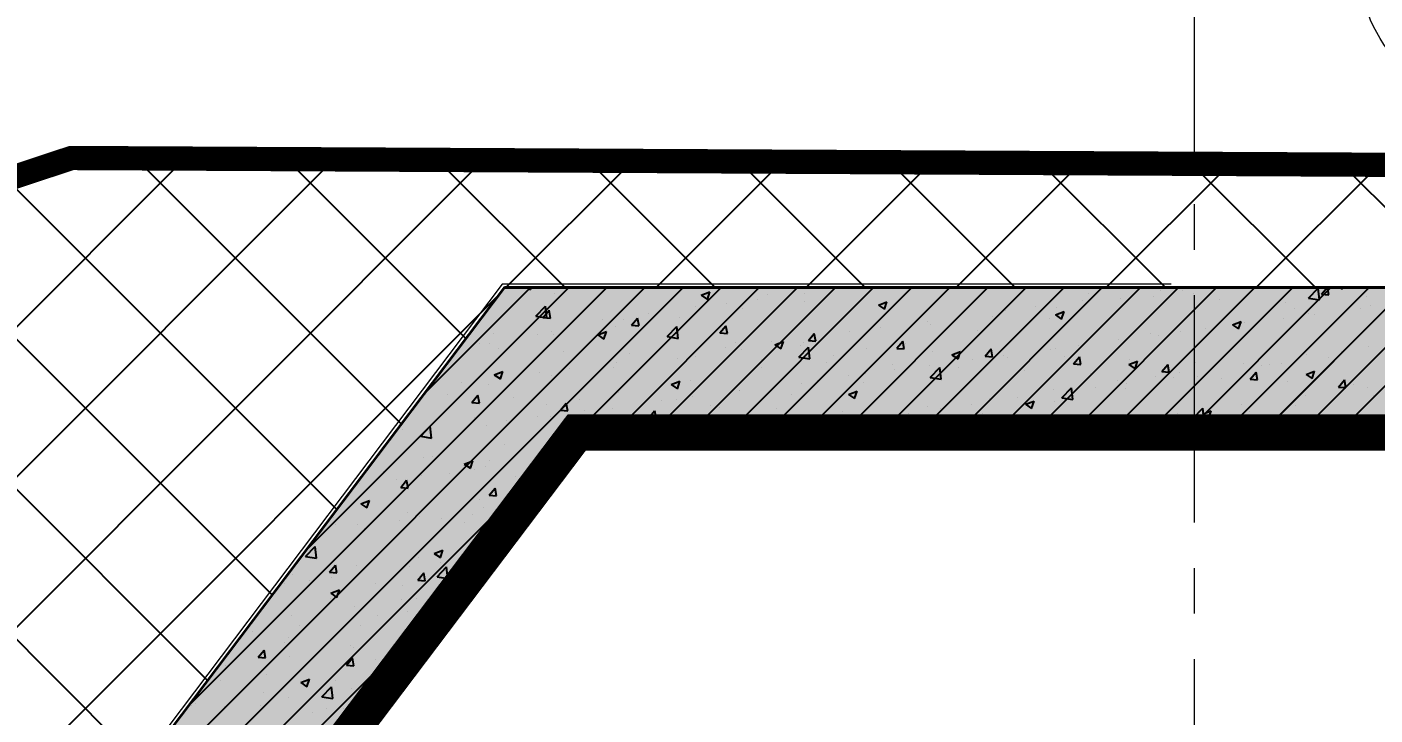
# Model space of a CAD drawing. Header units: millimetres. Extents: x -346728 to 1320345, y -537202 to -385966.
# Drawn here: x 358496 to 369613, y -413669 to -407998 of the extents above; entities that cross this region are included whole.
import ezdxf
from ezdxf.enums import TextEntityAlignment as Align
from ezdxf.xclip import XClip

# ---------------------------------------------------------------- set-up
doc = ezdxf.new("R2010")
doc.units = ezdxf.units.MM
doc.header["$LTSCALE"] = 100
doc.header["$XCLIPFRAME"] = 2
doc.set_wipeout_variables(frame=1)
for name, pattern in [('DASHED2', [0.375, 0.25, -0.125]), ('HIDDEN', [9.525, 6.35, -3.175]), ('X1326_GLB$0$CENTER', [2, 1.25, -0.25, 0.25, -0.25])]:
    doc.linetypes.add(name, pattern=pattern)
for name, color, linetype, lineweight in [('0 T KY HIEU', 7, 'Continuous', 9), ('0 T TEXT', 7, 'Continuous', 13), ('L.DUONG', 234, 'Continuous', 15), ('X1326_GLB$0$A-tim', 8, 'X1326_GLB$0$CENTER', 9)]:
    doc.layers.add(name, color=color, linetype=linetype, lineweight=lineweight)
for name, color, linetype in [('DM', 8, 'Continuous'), ('hach', 253, 'Continuous'), ('W2', 4, 'Continuous'), ('XR_1326_csPL$0$hach', 253, 'Continuous'), ('XR_1326_csPL$0$W2', 4, 'Continuous')]:
    doc.layers.add(name, color=color, linetype=linetype)
doc.styles.add('VNI-HELSE-CONDENSE', font='VHELVCN.TTF')
doc.linetypes.add('FENCELINE2', pattern='A,0.25,-0.1,[132,ltypeshp.shx,S=0.1,R=0,X=-0.1,Y=0],-0.1,1', length=1.45)

# ---------------------------------------------------------------- blocks, each defined once
blk = doc.blocks.new('LVL-KHUNGTEN')
blk.add_lwpolyline([(61072.9, 41092.8), (119123.5, 41092.8), (119123.5, 61.9), (61072.9, 61.9)], close=True)
blk = doc.blocks.new('mb duong hh')
at = {"layer": '0 T TEXT', "color": 8, "linetype": 'DASHED2', "ltscale": 300}
blk.add_lwpolyline([(75940, 34596), (80501, 41668), (80491, 88861), (75484, 93868), (-20031, 93860), (-33610, 75885), (-26182, 55955), (-6300, 2612), (0, 0)], close=True, dxfattribs=at)
blk = doc.blocks.new('T STT')
at = {"color": 7, "linetype": 'Continuous'}
blk.add_wipeout([(376643.7, 277984.1), (376755.9, 277976.2), (376878.7, 277948.8), (377024.5, 277887.7), (377155.7, 277798.8), (377265.6, 277687.4), (377334.3, 277588), (377397.7, 277451.4), (377432.6, 277317.1), (377443.7, 277184.1), (377432.5, 277050.8), (377404, 276935.1), (377364.8, 276837.6), (377294.2, 276718.4), (377202.6, 276611.8), (377121.8, 276542.7), (377010.9, 276473.4), (376887.8, 276422.3), (376741.1, 276390.1), (376643.7, 276384.1), (376531.6, 276392), (376392.4, 276424.6), (376244.6, 276490.8), (376127.4, 276573.1), (376049.1, 276649), (375987, 276727.3), (375927.4, 276827.9), (375875.7, 276960.2), (375852.6, 277065.4), (375843.7, 277184.1), (375850, 277284.4), (375876.6, 277411.2), (375908.4, 277499.2), (375963.6, 277605.5), (376039.8, 277708.9), (376130.3, 277797.7), (376215.5, 277859.9), (376312.8, 277912.5), (376425.6, 277953.8), (376556.9, 277979.4)], dxfattribs=at)
at = {"layer": '0 T KY HIEU', "color": 7}
blk.add_circle((376643.7, 277184.1), 800, dxfattribs=at)
at = {"layer": '0 T TEXT', "color": 7, "style": 'VNI-HELSE-CONDENSE'}
blk.add_attdef('0', text='', height=750, dxfattribs=at).set_placement((376643.7, 277184.1), align=Align.MIDDLE_CENTER)
blk = doc.blocks.new('MB HANG RAO TAM')
h = blk.add_hatch()
h.set_pattern_fill('ANSI37', color=8, scale=7000, style=0)
h.set_pattern_definition([(45, (527887.4, 631399.9), (-618.7184, 618.7184), []), (135, (527887.4, 631399.9), (-618.7184, -618.7184), [])])
h.paths.add_polyline_path([(89794, 74797), (94796, 69797), (94804, 22611), (90246, 15544), (52523, -1634), (34324, -9922), (14325, -19029), (8025, -16417), (-19267, 56832), (-5688, 74797), (41806, 74797), (65797, 74797)], flags=16)
h.paths.add_polyline_path([(-17293, 40146), (-15160, 40938), (-12777, 34516), (-15127, 33730), (-10493, 20001), (4784, -19373), (12548, -21453), (91490, 14752), (95488, 20874), (95620, 46027), (95770, 74597), (91825, 78101), (52350, 76926), (14008, 75822), (-9259, 75871), (-23844, 71027), (-24251, 60760)])
at = {"layer": 'L.DUONG', "color": 94, "linetype": 'FENCELINE2', "ltscale": 25, "const_width": 200, "elevation": 7850}
blk.add_lwpolyline([(-15198, 33706), (-12777, 34516), (-15160, 40938), (-17346, 40127), (-24251, 60760), (-23844, 71027), (-9259, 75871), (5427, 75795), (5898, 75797)], dxfattribs=at)
at = {"layer": 'XR_1326_csPL$0$W2', "color": 7, "ltscale": 0.5, "elevation": 0}
blk.add_lwpolyline([(8025, -16417), (14325, -19029), (90246, 15544), (94804, 22611), (94796, 69797), (89794, 74797), (-5688, 74797), (-19267, 56832)], close=True, dxfattribs=at)
ref = blk.add_blockref('T STT', (-556229, -333752, -2472), dxfattribs=dict(xscale=1.483571909629973, yscale=1.483571909629973, zscale=1.483571909629973))
ref.add_attrib('0', '8', dxfattribs={"layer": '0 T TEXT', "color": 7, "height": 1150, "style": 'VNI-HELSE-CONDENSE'}).set_placement((2549, 77471, -2472), align=Align.MIDDLE_CENTER)

msp = doc.modelspace()

# ---------------------------------------------------------------- hatches: boundary and pattern name
at = {"layer": 'hach'}
h = msp.add_hatch(dxfattribs=at)
h.set_pattern_fill('ANSI31', color=256, scale=70)
h.set_pattern_definition([(45, (342151.22, -508591.22), (-157.15448, 157.15448), [])])
h.paths.add_polyline_path([(362433.4, -410142.2), (348853.9, -428107.5), (376146.7, -501359), (382446.8, -503970.9), (458369.1, -469396.6), (462927.9, -462329.4), (462919.8, -415142.7), (457917.8, -410142.2)])
h.paths.add_polyline_path([(363030.6, -411342.2), (350208.3, -428305.7), (377088.8, -500450.6), (382424.3, -502662.6), (457551.5, -468450.4), (461727.8, -461976.1), (461719.7, -415639.4), (457420.9, -411342.2)], flags=16)
h = msp.add_hatch(dxfattribs=at)
h.set_pattern_fill('AR-CONC', color=256, scale=4)
h.set_pattern_definition([(50, (342151.2, -508591.2), (728.7387, -63.7563), [76.2, -838.2]), (355, (342151.2, -508591.2), (-140.9737, 764.2274), [60.96, -670.5623]), (100.45144, (342211.95, -508596.54), (587.765, 700.471), [64.76, -712.361]), (46.1842, (342151.2, -508388), (1084.316, -168.1693), [114.3, -1257.3]), (96.63556, (342241.6, -508402), (949.6165, 989.7045), [97.14, -1068.5424]), (351.18415, (342151.2, -508388), (949.6165, 989.7045), [91.44, -1005.839]), (21, (342252.8, -508438.8), (606.4576, -409.0608), [76.2, -838.2]), (326, (342252.8, -508438.8), (247.208, 736.752), [60.96, -670.56]), (71.45144, (342303.36, -508472.9), (853.6657, 327.691), [64.76, -712.3598]), (37.5, (342151.22, -508591.22), (12.3544, 338.22016), [0, -662.432, 0, -680.72, 0, -673.1]), (7.5, (342151.22, -508591.22), (267.27865, 400.7223), [0, -388.112, 0, -647.192, 0, -256.54]), (327.5, (341924.65, -508591.22), (542.3624, -22.91498), [0, -254, 0, -792.48, 0, -1051.56]), (317.5, (341823.05, -508591.2), (592.5167, 101.706), [0, -330.2, 0, -526.288, 0, -746.76])])
h.paths.add_polyline_path([(362433.4, -410142.2), (348853.9, -428107.5), (376146.7, -501359), (382446.8, -503970.9), (458369.1, -469396.6), (462927.9, -462329.4), (462919.8, -415142.7), (457917.8, -410142.2)])
h.paths.add_polyline_path([(363030.6, -411342.2), (350208.3, -428305.7), (377088.8, -500450.6), (382424.3, -502662.6), (457551.5, -468450.4), (461727.8, -461976.1), (461719.7, -415639.4), (457420.9, -411342.2)], flags=16)

# ---------------------------------------------------------------- linework, layer by layer
at = {"layer": 'W2', "ltscale": 0.5, "elevation": -1404.9}
for points in [[(362433.4, -410142.2), (348853.9, -428107.5), (376146.7, -501359), (382446.8, -503970.9), (458369.1, -469396.6), (462927.9, -462329.4), (462919.6, -415142.1), (457917.8, -410142.2)], [(363030.6, -411342.2), (350208.3, -428305.7), (377088.8, -500450.6), (382424.3, -502662.6), (457551.5, -468450.4), (461727.8, -461976.1), (461719.7, -415639.4), (457420.9, -411342.2)]]:
    msp.add_lwpolyline(points, close=True, dxfattribs=at)
at = {"layer": 'X1326_GLB$0$A-tim', "ltscale": 15}
msp.add_line((368121.2, -398208.6, -1404.9), (368121.2, -512162.7, -1404.9), dxfattribs=at)
at = {"layer": 'XR_1326_csPL$0$hach', "color": 250}
for p, q in [((356891.7, -417473.6, -1404.9), (364223.2, -410142.2, -1404.9)), ((357864.9, -416186.2, -1404.9), (363908.9, -410142.2, -1404.9)), ((358838, -414898.7, -1404.9), (363594.6, -410142.2, -1404.9)), ((359811.2, -413611.2, -1404.9), (363280.3, -410142.2, -1404.9)), ((360784.4, -412323.8, -1404.9), (362966, -410142.2, -1404.9)), ((361757.5, -411036.3, -1404.9), (362651.7, -410142.2, -1404.9)), ((362433.7, -410151.6, -1404.9), (362433.7, -410151.6, -1404.9)), ((362618.5, -410142.2, -1404.9), (362647.4, -410161.6, -1404.9)), ((362647.4, -410161.6, -1404.9), (362653.9, -410142.2, -1404.9)), ((362847.8, -410196.4, -1404.9), (362847.8, -410196.4, -1404.9)), ((363337.5, -411342.2, -1404.9), (364537.5, -410142.2, -1404.9)), ((363651.8, -411342.2, -1404.9), (364851.8, -410142.2, -1404.9)), ((363966.1, -411342.2, -1404.9), (365166.1, -410142.2, -1404.9)), ((364057, -410208.9, -1404.9), (364128.1, -410181.5, -1404.9)), ((364057, -410208.9, -1404.9), (364107.5, -410243, -1404.9)), ((364107.5, -410243, -1404.9), (364128.1, -410181.6, -1404.9)), ((364280.4, -411342.2, -1404.9), (365480.4, -410142.2, -1404.9)), ((364594.8, -411342.2, -1404.9), (365794.8, -410142.2, -1404.9)), ((364599.3, -410202, -1404.9), (364599.3, -410202, -1404.9)), ((364906.4, -410191, -1404.9), (364906.4, -410191, -1404.9)), ((364909.1, -411342.2, -1404.9), (366109.1, -410142.2, -1404.9)), ((365223.4, -411342.2, -1404.9), (366423.4, -410142.2, -1404.9)), ((365438.8, -410180.6, -1404.9), (365438.8, -410180.6, -1404.9)), ((365537.7, -411342.2, -1404.9), (366737.7, -410142.2, -1404.9)), ((365852, -411342.2, -1404.9), (367052, -410142.2, -1404.9)), ((366161.6, -410151.3, -1404.9), (366161.6, -410151.3, -1404.9)), ((366166.3, -411342.2, -1404.9), (367366.3, -410142.2, -1404.9)), ((366480.6, -411342.2, -1404.9), (367680.6, -410142.2, -1404.9)), ((366704, -410174.2, -1404.9), (366704, -410174.2, -1404.9)), ((366794.9, -411342.2, -1404.9), (367994.9, -410142.2, -1404.9)), ((367109.2, -411342.2, -1404.9), (368309.2, -410142.2, -1404.9)), ((367246.3, -410197.1, -1404.9), (367246.3, -410197.1, -1404.9)), ((367423.5, -411342.2, -1404.9), (368623.5, -410142.2, -1404.9)), ((367737.8, -411342.2, -1404.9), (368937.8, -410142.2, -1404.9)), ((367842.4, -410170, -1404.9), (367842.4, -410170, -1404.9)), ((368023.9, -410169.5, -1404.9), (368023.9, -410169.5, -1404.9)), ((368052.2, -411342.2, -1404.9), (369252.2, -410142.2, -1404.9)), ((368112.4, -410198, -1404.9), (368112.4, -410198, -1404.9)), ((368366.5, -411342.2, -1404.9), (369566.5, -410142.2, -1404.9)), ((368494.1, -410142.2, -1404.9), (368503.3, -410143, -1404.9)), ((368503.4, -410142.9, -1404.9), (368503.3, -410142.2, -1404.9)), ((368680.8, -411342.2, -1404.9), (369880.8, -410142.2, -1404.9)), ((368995.1, -411342.2, -1404.9), (370195.1, -410142.2, -1404.9)), ((369063.6, -410233.5, -1404.9), (369142.8, -410151, -1404.9)), ((369154, -410247.5, -1404.9), (369142.8, -410151, -1404.9)), ((369171.3, -410201.4, -1404.9), (369220.3, -410143, -1404.9)), ((369171.3, -410201.4, -1404.9), (369232, -410206.7, -1404.9)), ((369232.2, -410206.7, -1404.9), (369220.4, -410143, -1404.9)), ((369309.4, -411342.2, -1404.9), (370509.4, -410142.2, -1404.9)), ((369315.9, -410142.2, -1404.9), (369341.5, -410159.4, -1404.9)), ((369341.6, -410159.4, -1404.9), (369347.4, -410142.2, -1404.9)), ((362692.4, -410382.3, -1404.9), (362771.6, -410299.9, -1404.9)), ((362782.8, -410396.3, -1404.9), (362771.6, -410299.9, -1404.9)), ((364006.8, -410303.7, -1404.9), (364006.8, -410303.7, -1404.9)), ((364267.3, -410275.1, -1404.9), (364267.3, -410275.1, -1404.9)), ((364398, -410321.8, -1404.9), (364398, -410321.8, -1404.9)), ((364521.6, -410241.6, -1404.9), (364521.6, -410241.6, -1404.9)), ((364911.2, -410256.8, -1404.9), (364911.2, -410256.8, -1404.9)), ((365517.1, -410290.2, -1404.9), (365588.3, -410262.9, -1404.9)), ((365517.1, -410290.3, -1404.9), (365567.6, -410324.4, -1404.9)), ((365567.6, -410324.4, -1404.9), (365588.2, -410263, -1404.9)), ((366815.9, -410305.1, -1404.9), (366815.9, -410305.1, -1404.9)), ((366989, -410306.1, -1404.9), (366989, -410306.1, -1404.9)), ((367200.7, -410254.4, -1404.9), (367200.7, -410254.4, -1404.9)), ((367510.7, -410234.6, -1404.9), (367510.7, -410234.6, -1404.9)), ((367519.9, -410299.7, -1404.9), (367519.9, -410299.7, -1404.9)), ((367788.7, -410220, -1404.9), (367788.7, -410220, -1404.9)), ((368331.1, -410242.9, -1404.9), (368331.1, -410242.9, -1404.9)), ((368873.4, -410265.8, -1404.9), (368873.4, -410265.8, -1404.9)), ((368948.4, -410319.3, -1404.9), (368948.4, -410319.3, -1404.9)), ((369063.7, -410233.5, -1404.9), (369154, -410247.6, -1404.9)), ((369415.8, -410288.7, -1404.9), (369415.8, -410288.7, -1404.9)), ((369495, -410317.9, -1404.9), (369495, -410317.9, -1404.9)), ((369540.9, -410217.6, -1404.9), (369540.9, -410217.6, -1404.9)), ((369574.1, -410295, -1404.9), (369574.1, -410295, -1404.9)), ((362692.5, -410382.4, -1404.9), (362782.8, -410396.4, -1404.9)), ((362753.6, -410391.8, -1404.9), (362802.6, -410333.5, -1404.9)), ((362753.6, -410391.8, -1404.9), (362814.3, -410397.1, -1404.9)), ((362814.5, -410397.1, -1404.9), (362802.8, -410333.4, -1404.9)), ((363240.8, -410410.2, -1404.9), (363240.8, -410410.2, -1404.9)), ((363414.2, -410405.4, -1404.9), (363414.2, -410405.4, -1404.9)), ((363482.3, -410455.6, -1404.9), (363531.3, -410397.2, -1404.9)), ((363543.2, -410460.9, -1404.9), (363531.5, -410397.2, -1404.9)), ((363625.6, -410359.6, -1404.9), (363625.6, -410359.6, -1404.9)), ((363876.3, -410393.4, -1404.9), (363876.3, -410393.4, -1404.9)), ((365919.9, -410423.1, -1404.9), (365919.9, -410423.1, -1404.9)), ((366461.3, -410382.3, -1404.9), (366461.3, -410382.3, -1404.9)), ((366561.6, -410338.6, -1404.9), (366561.6, -410338.6, -1404.9)), ((366927.4, -410401.4, -1404.9), (366927.4, -410401.4, -1404.9)), ((366977.2, -410371.7, -1404.9), (367027.8, -410405.8, -1404.9)), ((366977.3, -410371.6, -1404.9), (367048.4, -410344.3, -1404.9)), ((367027.8, -410405.8, -1404.9), (367048.4, -410344.4, -1404.9)), ((368355.9, -410421, -1404.9), (368355.9, -410421, -1404.9)), ((368437.4, -410453, -1404.9), (368508.5, -410425.7, -1404.9)), ((368487.9, -410487.1, -1404.9), (368508.5, -410425.7, -1404.9)), ((368539.2, -410431.6, -1404.9), (368539.2, -410431.6, -1404.9)), ((368855.9, -410402.1, -1404.9), (368855.9, -410402.1, -1404.9)), ((369060.9, -410360, -1404.9), (369060.9, -410360, -1404.9)), ((369110.3, -410368.6, -1404.9), (369110.3, -410368.6, -1404.9)), ((362167.2, -410510, -1404.9), (362167.2, -410510, -1404.9)), ((362344.8, -410528.2, -1404.9), (362344.8, -410528.2, -1404.9)), ((362709.6, -410532.9, -1404.9), (362709.6, -410532.9, -1404.9)), ((362821.7, -410507.1, -1404.9), (362821.7, -410507.1, -1404.9)), ((362835.4, -410534.6, -1404.9), (362835.4, -410534.6, -1404.9)), ((362986.5, -410443.7, -1404.9), (362986.5, -410443.7, -1404.9)), ((363203.3, -410536.5, -1404.9), (363274.5, -410509.2, -1404.9)), ((363203.3, -410536.6, -1404.9), (363253.8, -410570.7, -1404.9)), ((363253.9, -410570.7, -1404.9), (363274.5, -410509.3, -1404.9)), ((363348.6, -410469.6, -1404.9), (363348.6, -410469.6, -1404.9)), ((363482.3, -410455.6, -1404.9), (363543.1, -410460.9, -1404.9)), ((363776.8, -410550.5, -1404.9), (363855.9, -410468, -1404.9)), ((363867.2, -410564.5, -1404.9), (363855.9, -410468, -1404.9)), ((364211.1, -410519.3, -1404.9), (364260.1, -410461, -1404.9)), ((364211.1, -410519.3, -1404.9), (364271.8, -410524.7, -1404.9)), ((364272, -410524.6, -1404.9), (364260.2, -410460.9, -1404.9)), ((364939.8, -410583.1, -1404.9), (364988.8, -410524.7, -1404.9)), ((365000.7, -410588.4, -1404.9), (364989, -410524.7, -1404.9)), ((365280.8, -410507.2, -1404.9), (365280.8, -410507.2, -1404.9)), ((365426.5, -410518.8, -1404.9), (365426.5, -410518.8, -1404.9)), ((365535.2, -410473.7, -1404.9), (365535.2, -410473.7, -1404.9)), ((365948.1, -410447.3, -1404.9), (365948.1, -410447.3, -1404.9)), ((366334.9, -410503.1, -1404.9), (366334.9, -410503.1, -1404.9)), ((367763.4, -410522.8, -1404.9), (367763.4, -410522.8, -1404.9)), ((367829.5, -410537.2, -1404.9), (367829.5, -410537.2, -1404.9)), ((368011.5, -410507.7, -1404.9), (368011.5, -410507.7, -1404.9)), ((368214.3, -410486.6, -1404.9), (368214.3, -410486.6, -1404.9)), ((368437.3, -410453, -1404.9), (368487.9, -410487.1, -1404.9)), ((362229.2, -410608.8, -1404.9), (362229.2, -410608.8, -1404.9)), ((362313.8, -410606.1, -1404.9), (362313.8, -410606.1, -1404.9)), ((362381.4, -410646.5, -1404.9), (362381.4, -410646.5, -1404.9)), ((363252, -410555.9, -1404.9), (363252, -410555.9, -1404.9)), ((363776.8, -410550.6, -1404.9), (363867.1, -410564.6, -1404.9)), ((363794.3, -410578.8, -1404.9), (363794.3, -410578.8, -1404.9)), ((364254.4, -410642.3, -1404.9), (364254.4, -410642.3, -1404.9)), ((364336.7, -410601.7, -1404.9), (364336.7, -410601.7, -1404.9)), ((364639.2, -410591.7, -1404.9), (364639.2, -410591.7, -1404.9)), ((364663.4, -410618, -1404.9), (364714, -410652.1, -1404.9)), ((364663.5, -410617.9, -1404.9), (364734.6, -410590.6, -1404.9)), ((364714, -410652.1, -1404.9), (364734.6, -410590.7, -1404.9)), ((364861.1, -410718.7, -1404.9), (364940.2, -410636.2, -1404.9)), ((364879, -410624.6, -1404.9), (364879, -410624.6, -1404.9)), ((364898.8, -410595, -1404.9), (364898.8, -410595, -1404.9)), ((364939.8, -410583.1, -1404.9), (365000.6, -410588.4, -1404.9)), ((364951.5, -410732.7, -1404.9), (364940.3, -410636.2, -1404.9)), ((365421.4, -410647.5, -1404.9), (365421.4, -410647.5, -1404.9)), ((365668.6, -410646.8, -1404.9), (365717.5, -410588.5, -1404.9)), ((365668.6, -410646.9, -1404.9), (365729.3, -410652.2, -1404.9)), ((365729.5, -410652.1, -1404.9), (365717.7, -410588.4, -1404.9)), ((365742.4, -410604.8, -1404.9), (365742.4, -410604.8, -1404.9)), ((366397.3, -410710.6, -1404.9), (366446.3, -410652.2, -1404.9)), ((366458.2, -410715.9, -1404.9), (366446.4, -410652.2, -1404.9)), ((366933.5, -410655.2, -1404.9), (366933.5, -410655.2, -1404.9)), ((366976.7, -410644.3, -1404.9), (366976.7, -410644.3, -1404.9)), ((367170.8, -410624.5, -1404.9), (367170.8, -410624.5, -1404.9)), ((367498.3, -410572.8, -1404.9), (367498.3, -410572.8, -1404.9)), ((367575.1, -410570.7, -1404.9), (367575.1, -410570.7, -1404.9)), ((369561.7, -410633.2, -1404.9), (369561.7, -410633.2, -1404.9)), ((362923.8, -410669.4, -1404.9), (362923.8, -410669.4, -1404.9)), ((363358.4, -410760.3, -1404.9), (363358.4, -410760.3, -1404.9)), ((363466.2, -410692.3, -1404.9), (363466.2, -410692.3, -1404.9)), ((363864, -410731.6, -1404.9), (363864, -410731.6, -1404.9)), ((364000, -410675.8, -1404.9), (364000, -410675.8, -1404.9)), ((364008.5, -410715.2, -1404.9), (364008.5, -410715.2, -1404.9)), ((364385.6, -410660.1, -1404.9), (364385.6, -410660.1, -1404.9)), ((364550.9, -410738.2, -1404.9), (364550.9, -410738.2, -1404.9)), ((364861.1, -410718.7, -1404.9), (364951.5, -410732.8, -1404.9)), ((365093.3, -410761.1, -1404.9), (365093.3, -410761.1, -1404.9)), ((365149.8, -410706.5, -1404.9), (365149.8, -410706.5, -1404.9)), ((365963.8, -410670.4, -1404.9), (365963.8, -410670.4, -1404.9)), ((366123.6, -410699.3, -1404.9), (366194.7, -410672, -1404.9)), ((366123.6, -410699.4, -1404.9), (366174.1, -410733.4, -1404.9)), ((366174.1, -410733.4, -1404.9), (366194.7, -410672.1, -1404.9)), ((366294.3, -410739.3, -1404.9), (366294.3, -410739.3, -1404.9)), ((366397.3, -410710.6, -1404.9), (366458, -410715.9, -1404.9)), ((366449, -410720.5, -1404.9), (366449, -410720.5, -1404.9)), ((366506.1, -410693.3, -1404.9), (366506.1, -410693.3, -1404.9)), ((366548.7, -410705.8, -1404.9), (366548.7, -410705.8, -1404.9)), ((366578.3, -410726.2, -1404.9), (366578.3, -410726.2, -1404.9)), ((367048.5, -410716.3, -1404.9), (367048.5, -410716.3, -1404.9)), ((367126, -410774.4, -1404.9), (367175, -410716, -1404.9)), ((367186.9, -410779.6, -1404.9), (367175.2, -410716, -1404.9)), ((367583.7, -410780.7, -1404.9), (367654.8, -410753.3, -1404.9)), ((367590.9, -410739.2, -1404.9), (367590.9, -410739.2, -1404.9)), ((367634.2, -410814.8, -1404.9), (367654.8, -410753.4, -1404.9)), ((368133.2, -410762.1, -1404.9), (368133.2, -410762.1, -1404.9)), ((368526.9, -410769.8, -1404.9), (368526.9, -410769.8, -1404.9)), ((368843, -410769.3, -1404.9), (368843, -410769.3, -1404.9)), ((369048.5, -410698.2, -1404.9), (369048.5, -410698.2, -1404.9)), ((369227.8, -410718.7, -1404.9), (369227.8, -410718.7, -1404.9)), ((369336.4, -410674.9, -1404.9), (369336.4, -410674.9, -1404.9)), ((362349.6, -410864.3, -1404.9), (362400.2, -410898.4, -1404.9)), ((362349.7, -410864.2, -1404.9), (362420.8, -410836.9, -1404.9)), ((362400.2, -410898.4, -1404.9), (362420.8, -410837, -1404.9)), ((362719.2, -410844.5, -1404.9), (362719.2, -410844.5, -1404.9)), ((362823.1, -410872.8, -1404.9), (362823.1, -410872.8, -1404.9)), ((362973.6, -410811, -1404.9), (362973.6, -410811, -1404.9)), ((363336.3, -410807.8, -1404.9), (363336.3, -410807.8, -1404.9)), ((364557.3, -410808.2, -1404.9), (364557.3, -410808.2, -1404.9)), ((365267.9, -410874.4, -1404.9), (365267.9, -410874.4, -1404.9)), ((365414.1, -410857.1, -1404.9), (365414.1, -410857.1, -1404.9)), ((365635.6, -410784, -1404.9), (365635.6, -410784, -1404.9)), ((365652.7, -410823.8, -1404.9), (365652.7, -410823.8, -1404.9)), ((365935.8, -410785.5, -1404.9), (365935.8, -410785.5, -1404.9)), ((365945.4, -410886.8, -1404.9), (366024.5, -410804.4, -1404.9)), ((365985.8, -410827.9, -1404.9), (365985.8, -410827.9, -1404.9)), ((366035.8, -410900.8, -1404.9), (366024.6, -410804.4, -1404.9)), ((366178, -410806.9, -1404.9), (366178, -410806.9, -1404.9)), ((366720.3, -410829.8, -1404.9), (366720.3, -410829.8, -1404.9)), ((367126, -410774.4, -1404.9), (367186.8, -410779.7, -1404.9)), ((367262.7, -410852.7, -1404.9), (367262.7, -410852.7, -1404.9)), ((367583.7, -410780.7, -1404.9), (367634.2, -410814.8, -1404.9)), ((367805.1, -410875.6, -1404.9), (367805.1, -410875.6, -1404.9)), ((367854.8, -410838.1, -1404.9), (367903.8, -410779.7, -1404.9)), ((367854.8, -410838.1, -1404.9), (367915.5, -410843.4, -1404.9)), ((367915.7, -410843.4, -1404.9), (367903.9, -410779.7, -1404.9)), ((367999.2, -410846, -1404.9), (367999.2, -410846, -1404.9)), ((368151.4, -410878.3, -1404.9), (368151.4, -410878.3, -1404.9)), ((368583.5, -410901.9, -1404.9), (368632.5, -410843.5, -1404.9)), ((368588.6, -410802.8, -1404.9), (368588.6, -410802.8, -1404.9)), ((368644.4, -410907.2, -1404.9), (368632.7, -410843.5, -1404.9)), ((368675.6, -410785, -1404.9), (368675.6, -410785, -1404.9)), ((368743.9, -410776.6, -1404.9), (368743.9, -410776.6, -1404.9)), ((369043.8, -410862, -1404.9), (369115, -410834.7, -1404.9)), ((369043.8, -410862.1, -1404.9), (369094.3, -410896.2, -1404.9)), ((369094.3, -410896.2, -1404.9), (369114.9, -410834.8, -1404.9)), ((369217.9, -410807.9, -1404.9), (369217.9, -410807.9, -1404.9)), ((362077.6, -410928.9, -1404.9), (362077.6, -410928.9, -1404.9)), ((362301.4, -410944.4, -1404.9), (362301.4, -410944.4, -1404.9)), ((363809.8, -410945.6, -1404.9), (363880.9, -410918.3, -1404.9)), ((363809.8, -410945.7, -1404.9), (363860.3, -410979.8, -1404.9)), ((363860.3, -410979.8, -1404.9), (363880.9, -410918.4, -1404.9)), ((363964.8, -410909.9, -1404.9), (363964.8, -410909.9, -1404.9)), ((364371.9, -410992.4, -1404.9), (364371.9, -410992.4, -1404.9)), ((364886.4, -410933.2, -1404.9), (364886.4, -410933.2, -1404.9)), ((365013.5, -410907.9, -1404.9), (365013.5, -410907.9, -1404.9)), ((365393.3, -410929.6, -1404.9), (365393.3, -410929.6, -1404.9)), ((365945.4, -410886.9, -1404.9), (366035.8, -410900.9, -1404.9)), ((366964.3, -410982.5, -1404.9), (366964.3, -410982.5, -1404.9)), ((367029.7, -411055, -1404.9), (367108.8, -410972.5, -1404.9)), ((367120.1, -411069, -1404.9), (367108.9, -410972.5, -1404.9)), ((367307.8, -410971.4, -1404.9), (367307.8, -410971.4, -1404.9)), ((367486, -410911, -1404.9), (367486, -410911, -1404.9)), ((367558.9, -410980, -1404.9), (367558.9, -410980, -1404.9)), ((367562.2, -410937.9, -1404.9), (367562.2, -410937.9, -1404.9)), ((367947, -410887.3, -1404.9), (367947, -410887.3, -1404.9)), ((368347.4, -410898.6, -1404.9), (368347.4, -410898.6, -1404.9)), ((368583.5, -410901.9, -1404.9), (368644.2, -410907.2, -1404.9)), ((368889.8, -410921.5, -1404.9), (368889.8, -410921.5, -1404.9)), ((369312.3, -410965.6, -1404.9), (369361.2, -410907.3, -1404.9)), ((369312.3, -410965.6, -1404.9), (369373, -410970.9, -1404.9)), ((369373.1, -410970.9, -1404.9), (369361.4, -410907.2, -1404.9)), ((369432.2, -410944.4, -1404.9), (369432.2, -410944.4, -1404.9)), ((369549.3, -410971.4, -1404.9), (369549.3, -410971.4, -1404.9)), ((361773.7, -411020.5, -1404.9), (361773.7, -411020.5, -1404.9)), ((361965.1, -411026.5, -1404.9), (361965.1, -411026.5, -1404.9)), ((362165.8, -411092.3, -1404.9), (362214.8, -411033.9, -1404.9)), ((362165.8, -411092.3, -1404.9), (362226.6, -411097.6, -1404.9)), ((362226.7, -411097.6, -1404.9), (362215, -411033.9, -1404.9)), ((362507.5, -411049.4, -1404.9), (362507.5, -411049.4, -1404.9)), ((362894.6, -411156.1, -1404.9), (362943.6, -411097.7, -1404.9)), ((362955.5, -411161.3, -1404.9), (362943.7, -411097.6, -1404.9)), ((363049.8, -411072.3, -1404.9), (363049.8, -411072.3, -1404.9)), ((363372.3, -411011.6, -1404.9), (363372.3, -411011.6, -1404.9)), ((363592.2, -411095.2, -1404.9), (363592.2, -411095.2, -1404.9)), ((363732.7, -411076.6, -1404.9), (363732.7, -411076.6, -1404.9)), ((363851.6, -411069.8, -1404.9), (363851.6, -411069.8, -1404.9)), ((363987.1, -411043.1, -1404.9), (363987.1, -411043.1, -1404.9)), ((364373.3, -410998.3, -1404.9), (364373.3, -410998.3, -1404.9)), ((364800.8, -411031.3, -1404.9), (364800.8, -411031.3, -1404.9)), ((365269.9, -411027, -1404.9), (365341.1, -410999.7, -1404.9)), ((365269.9, -411027, -1404.9), (365320.4, -411061.1, -1404.9)), ((365320.4, -411061.1, -1404.9), (365341, -410999.7, -1404.9)), ((366436.6, -411058.7, -1404.9), (366436.6, -411058.7, -1404.9)), ((366666.2, -411055.9, -1404.9), (366666.2, -411055.9, -1404.9)), ((366730, -411108.3, -1404.9), (366801.2, -411081, -1404.9)), ((366780.6, -411142.5, -1404.9), (366801.2, -411081.1, -1404.9)), ((366966.3, -411081.7, -1404.9), (366966.3, -411081.7, -1404.9)), ((367029.7, -411055.1, -1404.9), (367120.1, -411069.1, -1404.9)), ((369036.2, -411036.5, -1404.9), (369036.2, -411036.5, -1404.9)), ((369602.1, -411034.9, -1404.9), (369602.1, -411034.9, -1404.9)), ((362187.3, -411215, -1404.9), (362187.3, -411215, -1404.9)), ((362706.3, -411211.7, -1404.9), (362706.3, -411211.7, -1404.9)), ((362779.8, -411113.3, -1404.9), (362779.8, -411113.3, -1404.9)), ((362810.7, -411211, -1404.9), (362810.7, -411211, -1404.9)), ((362894.6, -411156.1, -1404.9), (362955.3, -411161.4, -1404.9)), ((363091.1, -411161, -1404.9), (363091.1, -411161, -1404.9)), ((363323.9, -411146, -1404.9), (363323.9, -411146, -1404.9)), ((363623.3, -411219.8, -1404.9), (363672.3, -411161.4, -1404.9)), ((363684.2, -411225.1, -1404.9), (363672.5, -411161.4, -1404.9)), ((364134.5, -411118.1, -1404.9), (364134.5, -411118.1, -1404.9)), ((364208.3, -411133, -1404.9), (364208.3, -411133, -1404.9)), ((364676.9, -411141, -1404.9), (364676.9, -411141, -1404.9)), ((365219.3, -411164, -1404.9), (365219.3, -411164, -1404.9)), ((365401.8, -411195.3, -1404.9), (365401.8, -411195.3, -1404.9)), ((365761.6, -411186.9, -1404.9), (365761.6, -411186.9, -1404.9)), ((365923.4, -411123.8, -1404.9), (365923.4, -411123.8, -1404.9)), ((366027, -411140, -1404.9), (366027, -411140, -1404.9)), ((366281.4, -411106.6, -1404.9), (366281.4, -411106.6, -1404.9)), ((366304, -411209.8, -1404.9), (366304, -411209.8, -1404.9)), ((366373.8, -411183.4, -1404.9), (366373.8, -411183.4, -1404.9)), ((366730, -411108.4, -1404.9), (366780.5, -411142.5, -1404.9)), ((367986.8, -411184.2, -1404.9), (367986.8, -411184.2, -1404.9)), ((368114, -411223.2, -1404.9), (368193.2, -411140.7, -1404.9)), ((368190.1, -411189.8, -1404.9), (368240.7, -411223.9, -1404.9)), ((368190.2, -411189.7, -1404.9), (368261.3, -411162.4, -1404.9)), ((368204.4, -411237.2, -1404.9), (368193.2, -411140.7, -1404.9)), ((368240.7, -411223.9, -1404.9), (368261.3, -411162.5, -1404.9)), ((368321.3, -411203.5, -1404.9), (368321.3, -411203.5, -1404.9)), ((368514.5, -411108, -1404.9), (368514.5, -411108, -1404.9)), ((368575.7, -411170, -1404.9), (368575.7, -411170, -1404.9)), ((368960.5, -411119.4, -1404.9), (368960.5, -411119.4, -1404.9)), ((361594.7, -411316.7, -1404.9), (361594.7, -411316.7, -1404.9)), ((361742.8, -411372, -1404.9), (361822, -411289.6, -1404.9)), ((361833.2, -411386, -1404.9), (361822, -411289.6, -1404.9)), ((362289.1, -411282.6, -1404.9), (362289.1, -411282.6, -1404.9)), ((362451.9, -411245.2, -1404.9), (362451.9, -411245.2, -1404.9)), ((362956.1, -411273.3, -1404.9), (363027.3, -411246, -1404.9)), ((362956.1, -411273.4, -1404.9), (363006.6, -411307.5, -1404.9)), ((363006.6, -411307.5, -1404.9), (363027.2, -411246.1, -1404.9)), ((363615.7, -411234.7, -1404.9), (363615.7, -411234.7, -1404.9)), ((363623.3, -411219.8, -1404.9), (363684, -411225.1, -1404.9)), ((364352.1, -411283.6, -1404.9), (364401, -411225.2, -1404.9)), ((364352.1, -411283.6, -1404.9), (364412.8, -411288.9, -1404.9)), ((364413, -411288.8, -1404.9), (364401.2, -411225.2, -1404.9)), ((364746.3, -411308.7, -1404.9), (364746.3, -411308.7, -1404.9)), ((364874.1, -411271.5, -1404.9), (364874.1, -411271.5, -1404.9)), ((365000.6, -411275.2, -1404.9), (365000.6, -411275.2, -1404.9)), ((365085.1, -411342.2, -1404.9), (365129.8, -411288.9, -1404.9)), ((365139.8, -411342.2, -1404.9), (365129.9, -411288.9, -1404.9)), ((365385.4, -411224.5, -1404.9), (365385.4, -411224.5, -1404.9)), ((365781.3, -411285.1, -1404.9), (365781.3, -411285.1, -1404.9)), ((366846.4, -411232.7, -1404.9), (366846.4, -411232.7, -1404.9)), ((366952, -411320.8, -1404.9), (366952, -411320.8, -1404.9)), ((367388.7, -411255.6, -1404.9), (367388.7, -411255.6, -1404.9)), ((367473.6, -411249.2, -1404.9), (367473.6, -411249.2, -1404.9)), ((367679.7, -411288, -1404.9), (367679.7, -411288, -1404.9)), ((367931.1, -411278.5, -1404.9), (367931.1, -411278.5, -1404.9)), ((368114.1, -411223.2, -1404.9), (368204.4, -411237.3, -1404.9)), ((368473.4, -411301.4, -1404.9), (368473.4, -411301.4, -1404.9)), ((369015.8, -411324.4, -1404.9), (369015.8, -411324.4, -1404.9)), ((369245.5, -411342.2, -1404.9), (369277.5, -411308.9, -1404.9)), ((369281.4, -411342.2, -1404.9), (369277.5, -411308.9, -1404.9)), ((369294.5, -411281.1, -1404.9), (369294.5, -411281.1, -1404.9)), ((369537, -411309.6, -1404.9), (369537, -411309.6, -1404.9)), ((361742.9, -411372.1, -1404.9), (361833.2, -411386.1, -1404.9)), ((361761.4, -411358.8, -1404.9), (361761.4, -411358.8, -1404.9)), ((361810.3, -411329.6, -1404.9), (361810.3, -411329.6, -1404.9)), ((363023.2, -411336.4, -1404.9), (363023.2, -411336.4, -1404.9)), ((364360.9, -411336.5, -1404.9), (364360.9, -411336.5, -1404.9)), ((364448.8, -411342.2, -1404.9), (364487.4, -411327.4, -1404.9)), ((364482.4, -411342.2, -1404.9), (364487.4, -411327.4, -1404.9)), ((367294.9, -411338.7, -1404.9), (367294.9, -411338.7, -1404.9)), ((361767.2, -411545.6, -1404.9), (361767.2, -411545.6, -1404.9)), ((361838.2, -411539.8, -1404.9), (361838.2, -411539.8, -1404.9)), ((362430.7, -411438.1, -1404.9), (362430.7, -411438.1, -1404.9)), ((362827.1, -411540.2, -1404.9), (362906.3, -411457.7, -1404.9)), ((362827.2, -411540.3, -1404.9), (362875.2, -411547.7, -1404.9)), ((362911.2, -411500, -1404.9), (362906.3, -411457.7, -1404.9)), ((361439.1, -411659.2, -1404.9), (361439.1, -411659.2, -1404.9)), ((362102.4, -411601.1, -1404.9), (362153, -411635.2, -1404.9)), ((362102.5, -411601, -1404.9), (362173.6, -411573.7, -1404.9)), ((362153, -411635.2, -1404.9), (362173.6, -411573.8, -1404.9)), ((362184.7, -411645.9, -1404.9), (362184.7, -411645.9, -1404.9)), ((362276.7, -411620.8, -1404.9), (362276.7, -411620.8, -1404.9)), ((362309.6, -411568.6, -1404.9), (362309.6, -411568.6, -1404.9)), ((362439, -411612.4, -1404.9), (362439, -411612.4, -1404.9)), ((362798.4, -411549.3, -1404.9), (362798.4, -411549.3, -1404.9)), ((362823.8, -411561.8, -1404.9), (362823.8, -411561.8, -1404.9)), ((361235.8, -411762, -1404.9), (361235.8, -411762, -1404.9)), ((361543, -411730.4, -1404.9), (361543, -411730.4, -1404.9)), ((361578.1, -411792.8, -1404.9), (361627.1, -411734.4, -1404.9)), ((361639, -411798, -1404.9), (361627.2, -411734.4, -1404.9)), ((361749, -411697, -1404.9), (361749, -411697, -1404.9)), ((361981.5, -411682.1, -1404.9), (361981.5, -411682.1, -1404.9)), ((362523.8, -411705, -1404.9), (362523.8, -411705, -1404.9)), ((361578.1, -411792.8, -1404.9), (361638.8, -411798.1, -1404.9)), ((362306.8, -411856.5, -1404.9), (362355.8, -411798.1, -1404.9)), ((362306.8, -411856.5, -1404.9), (362367.5, -411861.8, -1404.9)), ((362367.7, -411861.8, -1404.9), (362356, -411798.1, -1404.9)), ((361248.8, -411928.7, -1404.9), (361319.9, -411901.4, -1404.9)), ((361248.8, -411928.8, -1404.9), (361299.3, -411962.8, -1404.9)), ((361299.3, -411962.8, -1404.9), (361319.9, -411901.4, -1404.9)), ((362226.2, -411895.4, -1404.9), (362226.2, -411895.4, -1404.9)), ((362264.4, -411959, -1404.9), (362264.4, -411959, -1404.9)), ((362556.5, -411962.5, -1404.9), (362556.5, -411962.5, -1404.9)), ((361022.8, -412039.2, -1404.9), (361022.8, -412039.2, -1404.9)), ((361041.2, -412098.8, -1404.9), (361041.2, -412098.8, -1404.9)), ((361223.5, -412100.2, -1404.9), (361223.5, -412100.2, -1404.9)), ((361565.1, -412062.1, -1404.9), (361565.1, -412062.1, -1404.9)), ((361633.7, -411997.1, -1404.9), (361633.7, -411997.1, -1404.9)), ((361736.7, -412035.2, -1404.9), (361736.7, -412035.2, -1404.9)), ((361917.4, -412046.6, -1404.9), (361917.4, -412046.6, -1404.9)), ((362107.5, -412085, -1404.9), (362107.5, -412085, -1404.9)), ((362171.7, -412013.1, -1404.9), (362171.7, -412013.1, -1404.9)), ((361275.7, -412131.1, -1404.9), (361275.7, -412131.1, -1404.9)), ((360793.2, -412361.7, -1404.9), (360872.3, -412279.3, -1404.9)), ((360883.6, -412375.8, -1404.9), (360872.4, -412279.3, -1404.9)), ((361855.3, -412337.7, -1404.9), (361926.4, -412310.4, -1404.9)), ((361905.8, -412371.9, -1404.9), (361926.4, -412310.5, -1404.9)), ((362252, -412297.2, -1404.9), (362252, -412297.2, -1404.9)), ((360793.2, -412361.8, -1404.9), (360883.6, -412375.8, -1404.9)), ((360990.3, -412493.2, -1404.9), (361039.3, -412434.9, -1404.9)), ((361051.2, -412498.5, -1404.9), (361039.5, -412434.8, -1404.9)), ((361724.3, -412373.4, -1404.9), (361724.3, -412373.4, -1404.9)), ((361855.2, -412337.8, -1404.9), (361905.8, -412371.9, -1404.9)), ((361904.5, -412413.9, -1404.9), (361904.5, -412413.9, -1404.9)), ((360689.5, -412510, -1404.9), (360689.5, -412510, -1404.9)), ((360990.3, -412493.2, -1404.9), (361051, -412498.6, -1404.9)), ((361008.5, -412531.8, -1404.9), (361008.5, -412531.8, -1404.9)), ((361211.1, -412438.5, -1404.9), (361211.1, -412438.5, -1404.9)), ((361650.1, -412447.3, -1404.9), (361650.1, -412447.3, -1404.9)), ((361719.1, -412557, -1404.9), (361768, -412498.6, -1404.9)), ((361780, -412562.3, -1404.9), (361768.2, -412498.6, -1404.9)), ((361877.5, -412529.9, -1404.9), (361956.7, -412447.4, -1404.9)), ((361877.6, -412530, -1404.9), (361967.9, -412544, -1404.9)), ((361967.9, -412543.9, -1404.9), (361956.7, -412447.4, -1404.9)), ((355918.6, -418761.1, -1404.9), (362080.2, -412599.5, -1404.9)), ((360623.7, -412582.5, -1404.9), (360623.7, -412582.5, -1404.9)), ((360824.9, -412558.3, -1404.9), (360824.9, -412558.3, -1404.9)), ((361001.6, -412665.4, -1404.9), (361072.7, -412638.1, -1404.9)), ((361052.1, -412699.6, -1404.9), (361072.7, -412638.2, -1404.9)), ((361367.3, -412581.3, -1404.9), (361367.3, -412581.3, -1404.9)), ((361591.7, -412603.3, -1404.9), (361591.7, -412603.3, -1404.9)), ((361719.1, -412557, -1404.9), (361779.8, -412562.3, -1404.9)), ((361909.6, -412604.2, -1404.9), (361909.6, -412604.2, -1404.9)), ((360999.2, -412705, -1404.9), (360999.2, -412705, -1404.9)), ((361001.6, -412665.5, -1404.9), (361052.1, -412699.6, -1404.9)), ((361039.1, -412694.8, -1404.9), (361039.1, -412694.8, -1404.9)), ((361581.5, -412717.7, -1404.9), (361581.5, -412717.7, -1404.9)), ((361712, -412711.6, -1404.9), (361712, -412711.6, -1404.9)), ((360677.1, -412848.2, -1404.9), (360677.1, -412848.2, -1404.9)), ((361198.8, -412776.7, -1404.9), (361198.8, -412776.7, -1404.9)), ((361382.8, -412848.1, -1404.9), (361382.8, -412848.1, -1404.9)), ((361637.2, -412814.6, -1404.9), (361637.2, -412814.6, -1404.9)), ((361835.2, -412826.4, -1404.9), (361835.2, -412826.4, -1404.9)), ((360356.4, -412983.2, -1404.9), (360356.4, -412983.2, -1404.9)), ((360741.2, -412932.5, -1404.9), (360741.2, -412932.5, -1404.9)), ((361242.7, -412928.1, -1404.9), (361242.7, -412928.1, -1404.9)), ((360622.8, -413074.8, -1404.9), (360622.8, -413074.8, -1404.9)), ((360650.2, -413029.8, -1404.9), (360650.2, -413029.8, -1404.9)), ((361165.1, -413097.7, -1404.9), (361165.1, -413097.7, -1404.9)), ((361608, -413074.5, -1404.9), (361679.2, -413047.2, -1404.9)), ((361608, -413074.6, -1404.9), (361658.6, -413108.7, -1404.9)), ((361658.6, -413108.7, -1404.9), (361679.2, -413047.3, -1404.9)), ((361699.6, -413049.9, -1404.9), (361699.6, -413049.9, -1404.9)), ((360402.5, -413193.7, -1404.9), (360451.5, -413135.3, -1404.9)), ((360402.5, -413193.7, -1404.9), (360463.3, -413199, -1404.9)), ((360463.5, -413199, -1404.9), (360451.7, -413135.3, -1404.9)), ((360664.8, -413186.4, -1404.9), (360664.8, -413186.4, -1404.9)), ((361131.3, -413257.5, -1404.9), (361180.3, -413199.1, -1404.9)), ((361192.2, -413262.7, -1404.9), (361180.4, -413199.1, -1404.9)), ((361186.4, -413114.9, -1404.9), (361186.4, -413114.9, -1404.9)), ((361369.9, -413215.3, -1404.9), (361369.9, -413215.3, -1404.9)), ((360137.1, -413262.6, -1404.9), (360137.1, -413262.6, -1404.9)), ((361115.6, -413248.8, -1404.9), (361115.6, -413248.8, -1404.9)), ((361131.3, -413257.5, -1404.9), (361192, -413262.8, -1404.9)), ((360089.1, -413383.9, -1404.9), (360089.1, -413383.9, -1404.9)), ((360473.9, -413333.3, -1404.9), (360473.9, -413333.3, -1404.9)), ((360754.4, -413402.2, -1404.9), (360825.5, -413374.9, -1404.9)), ((360754.4, -413402.3, -1404.9), (360804.9, -413436.3, -1404.9)), ((360804.9, -413436.3, -1404.9), (360825.5, -413375, -1404.9)), ((360927.9, -413519.6, -1404.9), (361007, -413437.1, -1404.9)), ((361018.3, -413533.6, -1404.9), (361007.1, -413437.1, -1404.9)), ((361038.2, -413385.3, -1404.9), (361038.2, -413385.3, -1404.9)), ((360445.7, -413487, -1404.9), (360445.7, -413487, -1404.9)), ((360652.4, -413524.7, -1404.9), (360652.4, -413524.7, -1404.9)), ((360927.9, -413519.7, -1404.9), (361018.3, -413533.7, -1404.9)), ((361174.1, -413453.1, -1404.9), (361174.1, -413453.1, -1404.9)), ((359853.2, -413588.7, -1404.9), (359853.2, -413588.7, -1404.9)), ((359882.6, -413571, -1404.9), (359882.6, -413571, -1404.9)), ((360124.7, -413600.8, -1404.9), (360124.7, -413600.8, -1404.9)), ((360424.9, -413594, -1404.9), (360424.9, -413594, -1404.9)), ((360848.3, -413649.5, -1404.9), (360848.3, -413649.5, -1404.9)), ((360967.3, -413616.9, -1404.9), (360967.3, -413616.9, -1404.9)), ((361102.6, -413616, -1404.9), (361102.6, -413616, -1404.9))]:
    msp.add_line(p, q, dxfattribs=at)
at = {"layer": 'XR_1326_csPL$0$W2', "color": 7, "ltscale": 0.5}
for p, q in [((362433.4, -410142.2, -1404.9), (348853.9, -428107.5, -1404.9)), ((457917.8, -410142.2, -1404.9), (362433.4, -410142.2, -1404.9)), ((363030.6, -411342.2, -1404.9), (350208.3, -428305.7, -1404.9)), ((457420.9, -411342.2, -1404.9), (363030.6, -411342.2, -1404.9))]:
    msp.add_line(p, q, dxfattribs=at)

# ---------------------------------------------------------------- block references
at = {"extrusion": (0.00597, -2.28885e-18, 0.999982), "xscale": 3.385207865094198, "yscale": 3.385207865094198, "zscale": 3.385207865094198}
msp.add_blockref('LVL-KHUNGTEN', (112985.2, -525073.6, 1027.7), dxfattribs=at)
ref = msp.add_blockref('mb duong hh', (382446.7, -503978, 0))
XClip(ref).set_block_clipping_path([(-58962.6888090824, -15358.4345334051), (108047.3313388755, 114603.0144500207)])

# ---------------------------------------------------------------- next in the draw order: block references
msp.add_blockref('MB HANG RAO TAM', (368121.2, -484948.9, 0))

# ---------------------------------------------------------------- next in the draw order: linework, layer by layer
at = {"layer": 'DM', "color": 7, "linetype": 'HIDDEN', "const_width": 300, "elevation": -1404.9}
msp.add_lwpolyline([(402699.2, -411339.8), (363030.2, -411339.8), (350208, -428303.3), (357811, -448709.2), (402699.2, -448789.1)], close=True, dxfattribs=at)

doc.saveas('drawing.dxf')
